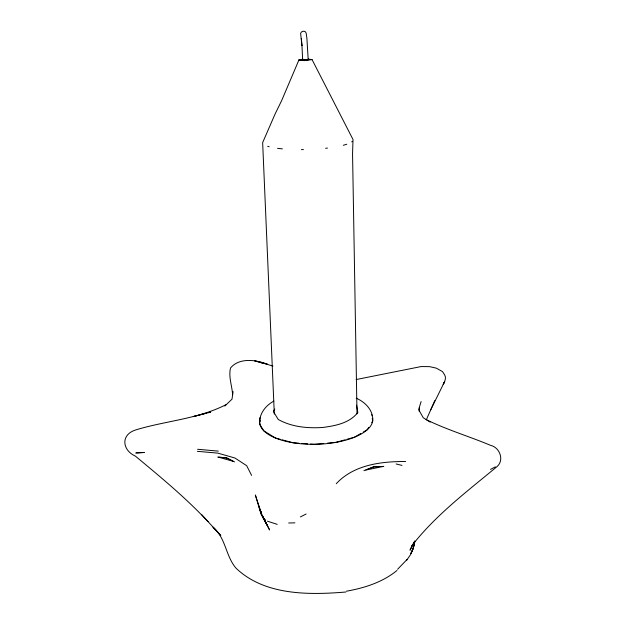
<?xml version="1.0" encoding="UTF-8"?>
<svg xmlns="http://www.w3.org/2000/svg" width="625" height="625" viewBox="0 0 625 625"><rect width="100%" height="100%" fill="white"/><g stroke="black" fill="none" stroke-linecap="round" stroke-linejoin="round"><path stroke-width="0.94" d="M357.008 413.773L352.555 153.742L353.008 139.516L312.07 59.617L304.453 60.633L298.961 60.273L298.969 59.844L302.711 59.273M419.273 411.508L419.531 408.023M259.656 421.859C259.742 412.875 266.18 405.188 273.844 401.117M260.031 417.664L259.812 420.086A56.625 23.57 -1.6 0 0 319.625 444.172A56.625 23.57 -1.6 0 0 371.68 414.68M414.648 541.156L413.398 547.992L410.914 553.461L413.305 547.859L414.422 541.758M233.109 391.609L231.992 399.18L224.797 406.055M414.453 541.562L413.492 547.273L414.531 541.195M413.305 547.859L414.445 541.453M421.125 401.578L418.609 409.578L423.266 417.75L430.219 422.109M260.32 420.688L259.625 422.398L259.953 424.57L263.836 430.867L275.492 438.031L280.148 439.281M411.891 545.805L410.023 550.203L415.164 541.273L411.945 545.594C435.961 514.781 467.539 491.102 497.383 466.289C504.43 459.641 499.547 447.312 490.539 445.336C469.219 436.359 446.82 429.805 426.086 419.539M298.969 59.844L281.648 100.602L275.086 114.031L262.648 142.602L274.312 414.062M426.758 418.789L434.797 400.617M430.672 409.883L444.664 381.539L445.359 379.047L445.414 376.922L444.68 374.953L442.484 371.578L436.305 368.148L429.555 366.641L421.133 366.562L356.133 379.555M413.203 548.719L410.477 554.711L406.484 560.578M274.789 409.031L273.344 411.469L278.266 419.492C291.758 427 307.5 428.453 322.672 427.477C335.422 425.805 349.484 423.164 357.836 412.484L356.594 405.141M368.703 427.43L367.211 429.773L363.211 432.109M371.688 422.727L372.68 421.156L372.25 418.383M407.211 559.312L397.609 569.273M351.711 141.898L352.344 141.344M336.273 483.711C353.781 464.766 381.188 461.367 405.664 461.523M396.961 570.5C382.547 582.305 364.508 587.969 346.438 591.203M360.812 433.508L354.406 437.234L347.008 439.281M226.07 404.633C198.125 419.031 165.688 420.773 135.883 429.883C120.359 434.586 122.164 450.227 135.367 456.109C160.461 476.922 185.727 497.773 208.023 521.641L201.867 514.805M490.523 469.398L495.32 466.852M300.406 516.922L306.125 514.016M363.898 470.664L373.719 466.805L383.805 466.383M343.32 145.273L346.766 144.25M345.156 439.797L335.906 442.359L327.492 443.125M203.25 414.023L210.758 412.016L208 412.734M206.164 413.219L193.289 416.602L196.891 415.672M198.695 415.203L202.312 414.273M303.531 59.695L302.68 60.016L308.203 59.742L306.891 38.133L306.141 33.133L305.555 31.922L304.266 31.25L302.695 31.32L301.328 32.117L300.617 33.391L301.953 45.547L301.352 38.398L301.406 39.062M325.609 148.289L327.484 148.078M323.758 443.469L314.406 444.32L310.547 444.039M345.805 592.016C308.984 595.07 264.742 595.531 236.156 568.312C225.516 556.125 225.992 538.008 213.008 527.148L220.773 535.562L205.992 519.383M298.961 60.273L308.203 59.742L307.75 59.609M135.617 452.984L144.352 452.477L136.602 452.891M288.648 523L294.914 522.852M301.391 149.625L303.438 149.602M308.125 59.062L312.07 59.617M298.977 443.203L293.188 442.789L282.016 439.789M301.867 443.414L307.656 443.836M197.406 451.328L217.836 453.125L234.922 458.016L246.664 465.672L251.609 475.398M197.617 449.266L218.289 451.117M217.703 457.047L226.477 457.844L234.547 461.906M277.562 148.328L282.391 148.867M259.469 362.461L262.164 362.773L272.953 366.094M277.227 524.359L267.43 521.18M259.977 362.391L262.164 362.773L254.445 360.82M396.07 463.953L401.984 465.406M255.375 361.062L267.398 364.234C256.078 359.781 239.219 357.391 230.508 368.016C228.375 376.719 232.063 385.836 232.602 394.664M267.695 146.305L269.18 146.742M356.219 398.188C363.586 401.414 370.422 407.352 372.312 415.445M261.039 512.195L259.953 509.539L261.641 514.102M262.484 515.734L269.578 529.961L261.977 515.008L266.961 525.07L261.031 514.102L255.352 494.984L261.656 514.141L258.688 505.977M261.375 513.516L261.945 515.102M301.93 45.25L302.68 60.016M444.664 381.539L443.211 384.359L444.656 381.57M373.719 466.805L365.883 470.047L383.219 466.461L373.719 466.805M226.477 457.844L218.617 457.211L233.18 461.336L226.477 457.844M265.562 520.516L262.453 516.891L265.562 520.516"/></g></svg>
